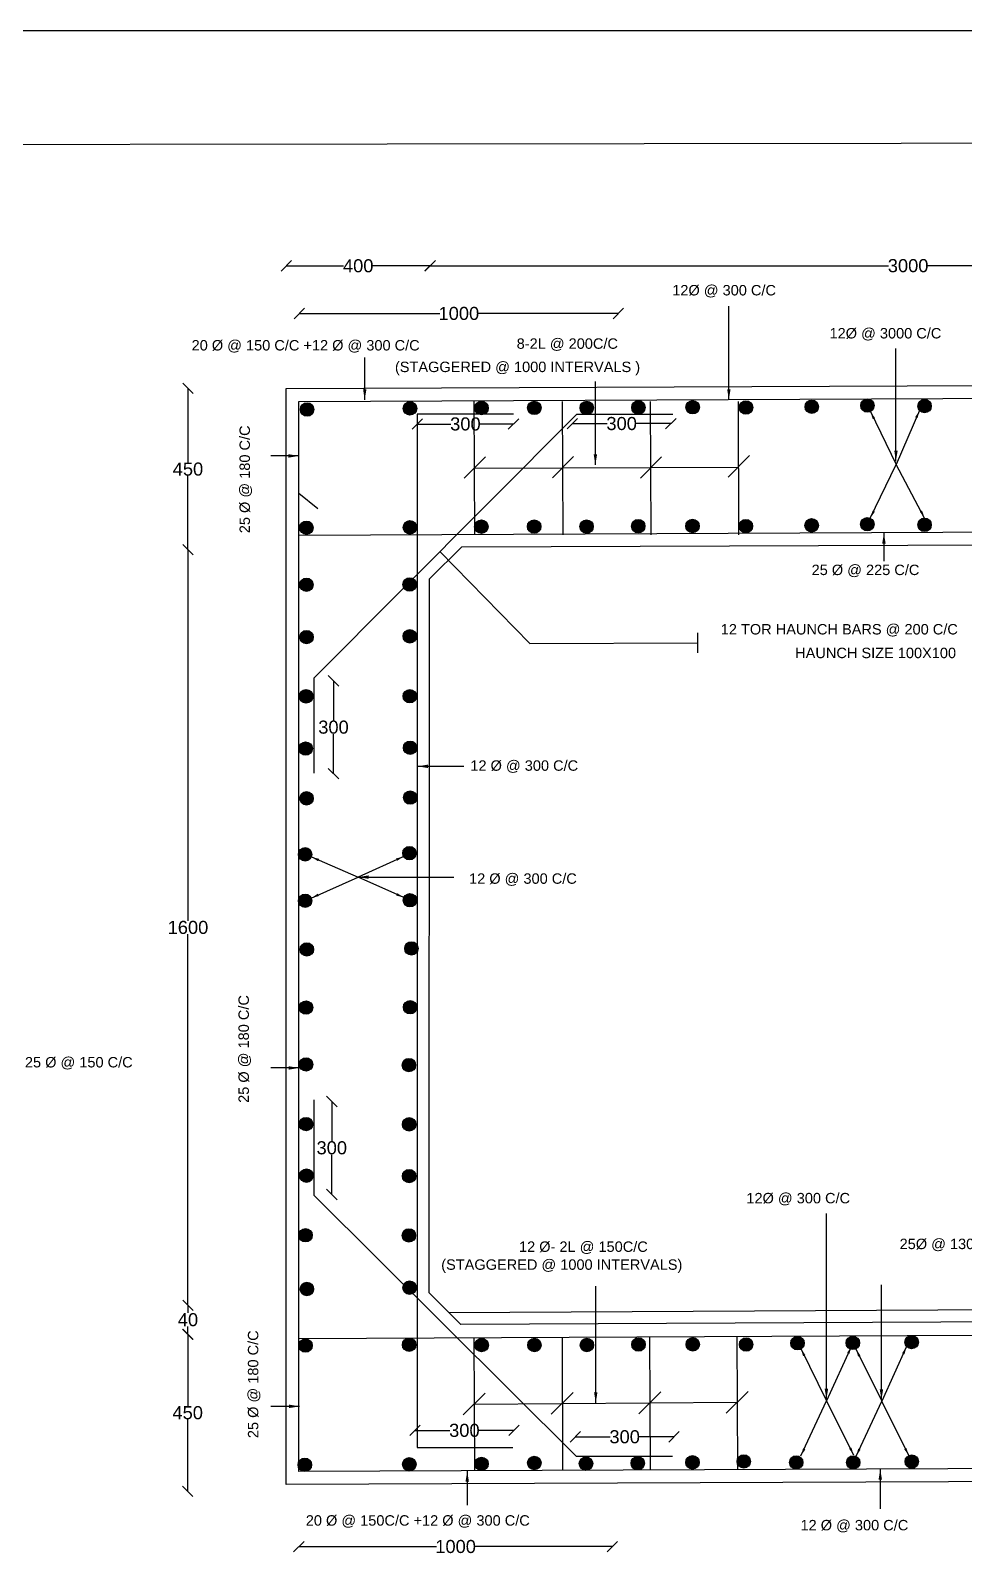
# Model space of a CAD drawing. Header units: metres. Extents: x -480 to 3266, y -8 to 1745.
# Drawn here: x 1364 to 2079, y 578 to 1745 of the extents above; entities that cross this region are included whole.
import ezdxf

# ---------------------------------------------------------------- set-up
doc = ezdxf.new("R2010")
doc.units = ezdxf.units.M
doc.header["$MEASUREMENT"] = 0
doc.layers.add('DIMENSION', color=255, linetype='Continuous')
doc.layers.add('TEXT', color=255, linetype='Continuous')
doc.styles.get("Standard").update_dxf_attribs({"font": 'arial.ttf'})
doc.dimstyles.get("Standard").update_dxf_attribs({"dimtxt": 10, "dimasz": 8, "dimexe": 0.18, "dimexo": 0.0625, "dimgap": 0.09, "dimtad": 0, "dimtih": 1, "dimtoh": 1, "dimdec": 0, "dimzin": 0, "dimdsep": 46, "dimtxsty": 'Standard', "dimblk": 'OBLIQUE', "dimcen": 0, "dimse1": 1, "dimse2": 1, "dimadec": 0, "dimazin": 0, "dimtfac": 1, "dimtdec": 0, "dimtofl": 0, "dimtmove": 0, "dimatfit": 3, "dimfxl": 1, "dimtolj": 1, "dimtzin": 0, "dimarcsym": 0})
picture_1 = doc.add_image_def('image1.jpg', size_in_pixel=(7220, 3380))

# ---------------------------------------------------------------- blocks, each defined once
blk = doc.blocks.new('_Oblique')
at = {"color": 0, "linetype": 'ByBlock', "lineweight": -2}
blk.add_line((-0.5, -0.5), (0.5, 0.5), dxfattribs=at)
blk = doc.blocks.new('*D28')
at = {"layer": 'Defpoints', "color": 0, "transparency": 16777216}
for p in [(1560.1, 1565.2), (1670, 1565.6), (1670, 1565.5)]:
    blk.add_point(p, dxfattribs=at)
at = {"layer": 'TEXT', "color": 0, "lineweight": -2, "transparency": 16777216}
for p, q in [((1560.1, 1565.5), (1603.7, 1565.5)), ((1670, 1565.5), (1626.3, 1565.5))]:
    blk.add_line(p, q, dxfattribs=at)
at = {"layer": 'TEXT', "color": 0, "lineweight": -2, "transparency": 16777216, "xscale": 8, "yscale": 8, "zscale": 8, "rotation": 180}
blk.add_blockref('_Oblique', (1560.1, 1565.5), dxfattribs=at)
at = {"layer": 'TEXT', "color": 0, "lineweight": -2, "transparency": 16777216, "xscale": 8, "yscale": 8, "zscale": 8}
blk.add_blockref('_Oblique', (1670, 1565.5), dxfattribs=at)
at = {"layer": 'TEXT', "color": 0, "transparency": 16777216, "insert": (1615, 1565.5), "char_height": 10, "attachment_point": 5}
blk.add_mtext('\\A1;400', dxfattribs=at)
blk = doc.blocks.new('*D29')
at = {"layer": 'Defpoints', "color": 0, "transparency": 16777216}
for p in [(1670, 1565.5), (2401.2, 1565.6), (2401.2, 1565.5)]:
    blk.add_point(p, dxfattribs=at)
at = {"layer": 'DIMENSION', "color": 0, "lineweight": -2, "transparency": 16777216}
for p, q in [((1670, 1565.6), (2020.6, 1565.6)), ((2401.2, 1565.6), (2050.6, 1565.6))]:
    blk.add_line(p, q, dxfattribs=at)
at = {"layer": 'DIMENSION', "color": 0, "lineweight": -2, "transparency": 16777216, "xscale": 8, "yscale": 8, "zscale": 8, "rotation": 180}
blk.add_blockref('_Oblique', (1670, 1565.6), dxfattribs=at)
at = {"layer": 'DIMENSION', "color": 0, "lineweight": -2, "transparency": 16777216, "xscale": 8, "yscale": 8, "zscale": 8}
blk.add_blockref('_Oblique', (2401.2, 1565.6), dxfattribs=at)
at = {"layer": 'DIMENSION', "color": 0, "transparency": 16777216, "insert": (2035.6, 1565.6), "char_height": 10, "attachment_point": 5}
blk.add_mtext('\\A1;3000', dxfattribs=at)
blk = doc.blocks.new('*D31')
at = {"layer": 'Defpoints', "color": 0, "transparency": 16777216}
for p in [(1570, 1528.2), (1814, 1529.1), (1814, 1528.2)]:
    blk.add_point(p, dxfattribs=at)
at = {"layer": 'DIMENSION', "color": 0, "lineweight": -2, "transparency": 16777216}
for p, q in [((1570, 1529.1), (1677.5, 1529.1)), ((1814, 1529.1), (1706.5, 1529.1))]:
    blk.add_line(p, q, dxfattribs=at)
at = {"layer": 'DIMENSION', "color": 0, "lineweight": -2, "transparency": 16777216, "xscale": 8, "yscale": 8, "zscale": 8, "rotation": 180}
blk.add_blockref('_Oblique', (1570, 1529.1), dxfattribs=at)
at = {"layer": 'DIMENSION', "color": 0, "lineweight": -2, "transparency": 16777216, "xscale": 8, "yscale": 8, "zscale": 8}
blk.add_blockref('_Oblique', (1814, 1529.1), dxfattribs=at)
at = {"layer": 'DIMENSION', "color": 0, "transparency": 16777216, "insert": (1692, 1529.1), "char_height": 10, "attachment_point": 5}
blk.add_mtext('\\A1;1000', dxfattribs=at)
blk = doc.blocks.new('*D33')
at = {"layer": 'Defpoints', "color": 0, "transparency": 16777216}
for p in [(1498.8, 1471.8), (1484.8, 1348.5), (1499.5, 1348.5)]:
    blk.add_point(p, dxfattribs=at)
at = {"layer": 'DIMENSION', "color": 0, "lineweight": -2, "transparency": 16777216}
for p, q in [((1484.8, 1471.8), (1484.8, 1415.3)), ((1484.8, 1348.5), (1484.8, 1404.9))]:
    blk.add_line(p, q, dxfattribs=at)
at = {"layer": 'DIMENSION', "color": 0, "lineweight": -2, "transparency": 16777216, "xscale": 8, "yscale": 8, "zscale": 8}
for p, rotation in [((1484.8, 1471.8), 90), ((1484.8, 1348.5), 270)]:
    blk.add_blockref('_Oblique', p, dxfattribs=dict(at, rotation=rotation))
at = {"layer": 'DIMENSION', "color": 0, "transparency": 16777216, "insert": (1484.8, 1410.1), "char_height": 10, "attachment_point": 5}
blk.add_mtext('\\A1;450', dxfattribs=at)
blk = doc.blocks.new('*D34')
at = {"layer": 'Defpoints', "color": 0, "transparency": 16777216}
for p in [(1484.8, 1348.5), (1484.8, 770.9), (1484.8, 770.9)]:
    blk.add_point(p, dxfattribs=at)
at = {"layer": 'DIMENSION', "color": 0, "lineweight": -2, "transparency": 16777216}
for p, q in [((1484.8, 1348.5), (1484.8, 1064.9)), ((1484.8, 770.9), (1484.8, 1054.5))]:
    blk.add_line(p, q, dxfattribs=at)
at = {"layer": 'DIMENSION', "color": 0, "lineweight": -2, "transparency": 16777216, "xscale": 8, "yscale": 8, "zscale": 8}
for p, rotation in [((1484.8, 1348.5), 90), ((1484.8, 770.9), 270)]:
    blk.add_blockref('_Oblique', p, dxfattribs=dict(at, rotation=rotation))
at = {"layer": 'DIMENSION', "color": 0, "transparency": 16777216, "insert": (1484.8, 1059.7), "char_height": 10, "attachment_point": 5}
blk.add_mtext('\\A1;1600', dxfattribs=at)
blk = doc.blocks.new('*D35')
at = {"layer": 'Defpoints', "color": 0, "transparency": 16777216}
for p in [(1471.5, 770.9), (1471.5, 748.7), (1484.8, 748.7)]:
    blk.add_point(p, dxfattribs=at)
at = {"layer": 'DIMENSION', "color": 0, "lineweight": -2, "transparency": 16777216}
for p, q in [((1484.8, 770.9), (1484.8, 765)), ((1484.8, 748.7), (1484.8, 754.6))]:
    blk.add_line(p, q, dxfattribs=at)
at = {"layer": 'DIMENSION', "color": 0, "lineweight": -2, "transparency": 16777216, "xscale": 8, "yscale": 8, "zscale": 8}
for p, rotation in [((1484.8, 770.9), 90), ((1484.8, 748.7), 270)]:
    blk.add_blockref('_Oblique', p, dxfattribs=dict(at, rotation=rotation))
at = {"layer": 'DIMENSION', "color": 0, "transparency": 16777216, "insert": (1484.8, 759.8), "char_height": 10, "attachment_point": 5}
blk.add_mtext('\\A1;40', dxfattribs=at)
blk = doc.blocks.new('*D36')
at = {"layer": 'Defpoints', "color": 0, "transparency": 16777216}
for p in [(1498, 748.7), (1484.6, 628.6), (1484.7, 628.6)]:
    blk.add_point(p, dxfattribs=at)
at = {"layer": 'DIMENSION', "color": 0, "lineweight": -2, "transparency": 16777216}
for p, q in [((1484.6, 748.7), (1484.6, 693.9)), ((1484.6, 628.6), (1484.6, 683.5))]:
    blk.add_line(p, q, dxfattribs=at)
at = {"layer": 'DIMENSION', "color": 0, "lineweight": -2, "transparency": 16777216, "xscale": 8, "yscale": 8, "zscale": 8}
for p, rotation in [((1484.6, 748.7), 90), ((1484.6, 628.6), 270)]:
    blk.add_blockref('_Oblique', p, dxfattribs=dict(at, rotation=rotation))
at = {"layer": 'DIMENSION', "color": 0, "transparency": 16777216, "insert": (1484.6, 688.7), "char_height": 10, "attachment_point": 5}
blk.add_mtext('\\A1;450', dxfattribs=at)
blk = doc.blocks.new('*D47')
at = {"layer": 'Defpoints', "color": 0, "transparency": 16777216}
for p in [(1660.2, 1441.1), (1733.8, 1444.6), (1733.8, 1441.1)]:
    blk.add_point(p, dxfattribs=at)
at = {"layer": 'DIMENSION', "color": 0, "lineweight": -2, "transparency": 16777216}
for p, q in [((1660.2, 1444.6), (1685.9, 1444.6)), ((1733.8, 1444.6), (1708.1, 1444.6))]:
    blk.add_line(p, q, dxfattribs=at)
at = {"layer": 'DIMENSION', "color": 0, "lineweight": -2, "transparency": 16777216, "xscale": 8, "yscale": 8, "zscale": 8, "rotation": 180}
blk.add_blockref('_Oblique', (1660.2, 1444.6), dxfattribs=at)
at = {"layer": 'DIMENSION', "color": 0, "lineweight": -2, "transparency": 16777216, "xscale": 8, "yscale": 8, "zscale": 8}
blk.add_blockref('_Oblique', (1733.8, 1444.6), dxfattribs=at)
at = {"layer": 'DIMENSION', "color": 0, "transparency": 16777216, "insert": (1697, 1444.6), "char_height": 10, "attachment_point": 5}
blk.add_mtext('\\A1;300', dxfattribs=at)
blk = doc.blocks.new('*D48')
at = {"layer": 'Defpoints', "color": 0, "transparency": 16777216}
for p in [(1778.8, 1448.8), (1854.1, 1448.8), (1854.1, 1444.9)]:
    blk.add_point(p, dxfattribs=at)
at = {"layer": 'DIMENSION', "color": 0, "lineweight": -2, "transparency": 16777216}
for p, q in [((1778.8, 1444.9), (1805.3, 1444.9)), ((1854.1, 1444.9), (1827.6, 1444.9))]:
    blk.add_line(p, q, dxfattribs=at)
at = {"layer": 'DIMENSION', "color": 0, "lineweight": -2, "transparency": 16777216, "xscale": 8, "yscale": 8, "zscale": 8, "rotation": 180}
blk.add_blockref('_Oblique', (1778.8, 1444.9), dxfattribs=at)
at = {"layer": 'DIMENSION', "color": 0, "lineweight": -2, "transparency": 16777216, "xscale": 8, "yscale": 8, "zscale": 8}
blk.add_blockref('_Oblique', (1854.1, 1444.9), dxfattribs=at)
at = {"layer": 'DIMENSION', "color": 0, "transparency": 16777216, "insert": (1816.5, 1444.9), "char_height": 10, "attachment_point": 5}
blk.add_mtext('\\A1;300', dxfattribs=at)
blk = doc.blocks.new('*D38')
at = {"layer": 'Defpoints', "color": 0, "transparency": 16777216}
for p in [(1595, 1248.3), (1595, 1177.3), (1596.1, 1177.3)]:
    blk.add_point(p, dxfattribs=at)
at = {"layer": 'DIMENSION', "color": 0, "lineweight": -2, "transparency": 16777216}
for p, q in [((1596.1, 1248.3), (1596.1, 1218)), ((1596.1, 1177.3), (1596.1, 1207.6))]:
    blk.add_line(p, q, dxfattribs=at)
at = {"layer": 'DIMENSION', "color": 0, "lineweight": -2, "transparency": 16777216, "xscale": 8, "yscale": 8, "zscale": 8}
for p, rotation in [((1596.1, 1248.3), 90), ((1596.1, 1177.3), 270)]:
    blk.add_blockref('_Oblique', p, dxfattribs=dict(at, rotation=rotation))
at = {"layer": 'DIMENSION', "color": 0, "transparency": 16777216, "insert": (1596.1, 1212.8), "char_height": 10, "attachment_point": 5}
blk.add_mtext('\\A1;300', dxfattribs=at)
blk = doc.blocks.new('*D41')
at = {"layer": 'Defpoints', "color": 0, "transparency": 16777216}
for p in [(1590.9, 926.7), (1590.9, 855.6), (1594.8, 855.6)]:
    blk.add_point(p, dxfattribs=at)
at = {"layer": 'DIMENSION', "color": 0, "lineweight": -2, "transparency": 16777216}
for p, q in [((1594.8, 926.7), (1594.8, 896.4)), ((1594.8, 855.6), (1594.8, 886))]:
    blk.add_line(p, q, dxfattribs=at)
at = {"layer": 'DIMENSION', "color": 0, "lineweight": -2, "transparency": 16777216, "xscale": 8, "yscale": 8, "zscale": 8}
for p, rotation in [((1594.8, 926.7), 90), ((1594.8, 855.6), 270)]:
    blk.add_blockref('_Oblique', p, dxfattribs=dict(at, rotation=rotation))
at = {"layer": 'DIMENSION', "color": 0, "transparency": 16777216, "insert": (1594.8, 891.2), "char_height": 10, "attachment_point": 5}
blk.add_mtext('\\A1;300', dxfattribs=at)
blk = doc.blocks.new('*D42')
at = {"layer": 'Defpoints', "color": 0, "transparency": 16777216}
for p in [(1658.4, 672.5), (1734.1, 675.2), (1734.1, 672.5)]:
    blk.add_point(p, dxfattribs=at)
at = {"layer": 'DIMENSION', "color": 0, "lineweight": -2, "transparency": 16777216}
for p, q in [((1658.4, 675.2), (1685.1, 675.2)), ((1734.1, 675.2), (1707.3, 675.2))]:
    blk.add_line(p, q, dxfattribs=at)
at = {"layer": 'DIMENSION', "color": 0, "lineweight": -2, "transparency": 16777216, "xscale": 8, "yscale": 8, "zscale": 8, "rotation": 180}
blk.add_blockref('_Oblique', (1658.4, 675.2), dxfattribs=at)
at = {"layer": 'DIMENSION', "color": 0, "lineweight": -2, "transparency": 16777216, "xscale": 8, "yscale": 8, "zscale": 8}
blk.add_blockref('_Oblique', (1734.1, 675.2), dxfattribs=at)
at = {"layer": 'DIMENSION', "color": 0, "transparency": 16777216, "insert": (1696.2, 675.2), "char_height": 10, "attachment_point": 5}
blk.add_mtext('\\A1;300', dxfattribs=at)
blk = doc.blocks.new('*D43')
at = {"layer": 'Defpoints', "color": 0, "transparency": 16777216}
for p in [(1781, 666), (1856.6, 670.3), (1856.6, 666)]:
    blk.add_point(p, dxfattribs=at)
at = {"layer": 'DIMENSION', "color": 0, "lineweight": -2, "transparency": 16777216}
for p, q in [((1781, 670.3), (1807.7, 670.3)), ((1856.6, 670.3), (1829.9, 670.3))]:
    blk.add_line(p, q, dxfattribs=at)
at = {"layer": 'DIMENSION', "color": 0, "lineweight": -2, "transparency": 16777216, "xscale": 8, "yscale": 8, "zscale": 8, "rotation": 180}
blk.add_blockref('_Oblique', (1781, 670.3), dxfattribs=at)
at = {"layer": 'DIMENSION', "color": 0, "lineweight": -2, "transparency": 16777216, "xscale": 8, "yscale": 8, "zscale": 8}
blk.add_blockref('_Oblique', (1856.6, 670.3), dxfattribs=at)
at = {"layer": 'DIMENSION', "color": 0, "transparency": 16777216, "insert": (1818.8, 670.3), "char_height": 10, "attachment_point": 5}
blk.add_mtext('\\A1;300', dxfattribs=at)
blk = doc.blocks.new('*D45')
at = {"layer": 'Defpoints', "color": 0, "transparency": 16777216}
for p in [(1809.4, 586.4), (1569.6, 583.3), (1809.4, 583.3)]:
    blk.add_point(p, dxfattribs=at)
at = {"layer": 'DIMENSION', "color": 0, "lineweight": -2, "transparency": 16777216}
for p, q in [((1569.6, 586.4), (1674.9, 586.4)), ((1809.4, 586.4), (1704, 586.4))]:
    blk.add_line(p, q, dxfattribs=at)
at = {"layer": 'DIMENSION', "color": 0, "lineweight": -2, "transparency": 16777216, "xscale": 8, "yscale": 8, "zscale": 8, "rotation": 180}
blk.add_blockref('_Oblique', (1569.6, 586.4), dxfattribs=at)
at = {"layer": 'DIMENSION', "color": 0, "lineweight": -2, "transparency": 16777216, "xscale": 8, "yscale": 8, "zscale": 8}
blk.add_blockref('_Oblique', (1809.4, 586.4), dxfattribs=at)
at = {"layer": 'DIMENSION', "color": 0, "transparency": 16777216, "insert": (1689.5, 586.4), "char_height": 10, "attachment_point": 5}
blk.add_mtext('\\A1;1000', dxfattribs=at)

msp = doc.modelspace()

# ---------------------------------------------------------------- hatches: boundary and pattern name
at = {"layer": 'TEXT'}
h = msp.add_hatch(color=7, dxfattribs=at)
edge = h.paths.add_edge_path()
edge.add_arc((1575.9, 1455.7), 5.14, 0, 360)
h = msp.add_hatch(color=7, dxfattribs=at)
edge = h.paths.add_edge_path()
edge.add_arc((1654.6, 1456.5), 5.14, 0, 360)
h = msp.add_hatch(color=7, dxfattribs=at)
edge = h.paths.add_edge_path()
edge.add_arc((1709.3, 1456.8), 5.14, 0, 360)
h = msp.add_hatch(color=7, dxfattribs=at)
edge = h.paths.add_edge_path()
edge.add_arc((1749.7, 1456.9), 5.14, 0, 360)
h = msp.add_hatch(color=7, dxfattribs=at)
edge = h.paths.add_edge_path()
edge.add_arc((1789.8, 1456.9), 5.14, 0, 360)
h = msp.add_hatch(color=7, dxfattribs=at)
edge = h.paths.add_edge_path()
edge.add_arc((1829.3, 1457.2), 5.14, 0, 360)
h = msp.add_hatch(color=7, dxfattribs=at)
edge = h.paths.add_edge_path()
edge.add_arc((1870.8, 1457.4), 5.14, 0, 360)
h = msp.add_hatch(color=7, dxfattribs=at)
edge = h.paths.add_edge_path()
edge.add_arc((1911.6, 1457.2), 5.14, 0, 360)
h = msp.add_hatch(color=7, dxfattribs=at)
edge = h.paths.add_edge_path()
edge.add_arc((1961.9, 1457.8), 5.14, 0, 360)
h = msp.add_hatch(color=7, dxfattribs=at)
edge = h.paths.add_edge_path()
edge.add_arc((2004.5, 1458.7), 5.14, 0, 360)
h = msp.add_hatch(color=7, dxfattribs=at)
edge = h.paths.add_edge_path()
edge.add_arc((2048.2, 1458.3), 5.14, 0, 360)
h = msp.add_hatch(color=7, dxfattribs=at)
edge = h.paths.add_edge_path()
edge.add_arc((1575.4, 1365.3), 5.14, 0, 360)
h = msp.add_hatch(color=7, dxfattribs=at)
edge = h.paths.add_edge_path()
edge.add_arc((1654.6, 1365.6), 5.14, 0, 360)
h = msp.add_hatch(color=7, dxfattribs=at)
edge = h.paths.add_edge_path()
edge.add_arc((1709.2, 1366.1), 5.14, 0, 360)
h = msp.add_hatch(color=7, dxfattribs=at)
edge = h.paths.add_edge_path()
edge.add_arc((1749.6, 1366.2), 5.14, 0, 360)
h = msp.add_hatch(color=7, dxfattribs=at)
edge = h.paths.add_edge_path()
edge.add_arc((1789.7, 1366.2), 5.14, 0, 360)
h = msp.add_hatch(color=7, dxfattribs=at)
edge = h.paths.add_edge_path()
edge.add_arc((1829.2, 1366.5), 5.14, 0, 360)
h = msp.add_hatch(color=7, dxfattribs=at)
edge = h.paths.add_edge_path()
edge.add_arc((1870.7, 1366.6), 5.14, 0, 360)
h = msp.add_hatch(color=7, dxfattribs=at)
edge = h.paths.add_edge_path()
edge.add_arc((1911.5, 1366.5), 5.14, 0, 360)
h = msp.add_hatch(color=7, dxfattribs=at)
edge = h.paths.add_edge_path()
edge.add_arc((1961.8, 1367.1), 5.14, 0, 360)
h = msp.add_hatch(color=7, dxfattribs=at)
edge = h.paths.add_edge_path()
edge.add_arc((2004.4, 1368), 5.14, 0, 360)
h = msp.add_hatch(color=7, dxfattribs=at)
edge = h.paths.add_edge_path()
edge.add_arc((2048.2, 1367.5), 5.14, 0, 360)
h = msp.add_hatch(color=7, dxfattribs=at)
edge = h.paths.add_edge_path()
edge.add_arc((1575.4, 1321.7), 5.14, 0, 360)
h = msp.add_hatch(color=7, dxfattribs=at)
edge = h.paths.add_edge_path()
edge.add_arc((1654.4, 1321.9), 5.14, 0, 360)
h = msp.add_hatch(color=7, dxfattribs=at)
edge = h.paths.add_edge_path()
edge.add_arc((1575.5, 1281.7), 5.14, 0, 360)
h = msp.add_hatch(color=7, dxfattribs=at)
edge = h.paths.add_edge_path()
edge.add_arc((1654.5, 1282.3), 5.14, 0, 360)
h = msp.add_hatch(color=7, dxfattribs=at)
edge = h.paths.add_edge_path()
edge.add_arc((1575.3, 1236.4), 5.14, 0, 360)
h = msp.add_hatch(color=7, dxfattribs=at)
edge = h.paths.add_edge_path()
edge.add_arc((1654.5, 1236.5), 5.14, 0, 360)
h = msp.add_hatch(color=7, dxfattribs=at)
edge = h.paths.add_edge_path()
edge.add_arc((1574.8, 1196.5), 5.14, 0, 360)
h = msp.add_hatch(color=7, dxfattribs=at)
edge = h.paths.add_edge_path()
edge.add_arc((1654.7, 1197.1), 5.14, 0, 360)
h = msp.add_hatch(color=7, dxfattribs=at)
edge = h.paths.add_edge_path()
edge.add_arc((1575.5, 1158.4), 5.14, 0, 360)
h = msp.add_hatch(color=7, dxfattribs=at)
edge = h.paths.add_edge_path()
edge.add_arc((1654.8, 1159), 5.14, 0, 360)
h = msp.add_hatch(color=7, dxfattribs=at)
edge = h.paths.add_edge_path()
edge.add_arc((1574.4, 1115.6), 5.14, 0, 360)
h = msp.add_hatch(color=7, dxfattribs=at)
edge = h.paths.add_edge_path()
edge.add_arc((1654.2, 1116.5), 5.14, 0, 360)
h = msp.add_hatch(color=7, dxfattribs=at)
edge = h.paths.add_edge_path()
edge.add_arc((1654.6, 1080.5), 5.14, 0, 360)
h = msp.add_hatch(color=7, dxfattribs=at)
edge = h.paths.add_edge_path()
edge.add_arc((1574.4, 1080.1), 5.14, 0, 360)
h = msp.add_hatch(color=7, dxfattribs=at)
edge = h.paths.add_edge_path()
edge.add_arc((1575.7, 1042.9), 5.14, 0, 360)
h = msp.add_hatch(color=7, dxfattribs=at)
edge = h.paths.add_edge_path()
edge.add_arc((1655.7, 1043.7), 5.14, 0, 360)
h = msp.add_hatch(color=7, dxfattribs=at)
edge = h.paths.add_edge_path()
edge.add_arc((1575.1, 998.5), 5.14, 0, 360)
h = msp.add_hatch(color=7, dxfattribs=at)
edge = h.paths.add_edge_path()
edge.add_arc((1654.7, 998.7), 5.14, 0, 360)
h = msp.add_hatch(color=7, dxfattribs=at)
edge = h.paths.add_edge_path()
edge.add_arc((1575.1, 955), 5.14, 0, 360)
h = msp.add_hatch(color=7, dxfattribs=at)
edge = h.paths.add_edge_path()
edge.add_arc((1653.8, 954.5), 5.14, 0, 360)
h = msp.add_hatch(color=7, dxfattribs=at)
edge = h.paths.add_edge_path()
edge.add_arc((1575.1, 909.4), 5.14, 0, 360)
h = msp.add_hatch(color=7, dxfattribs=at)
edge = h.paths.add_edge_path()
edge.add_arc((1654, 909.2), 5.14, 0, 360)
h = msp.add_hatch(color=7, dxfattribs=at)
edge = h.paths.add_edge_path()
edge.add_arc((1575.4, 870), 5.14, 0, 360)
h = msp.add_hatch(color=7, dxfattribs=at)
edge = h.paths.add_edge_path()
edge.add_arc((1654, 869.6), 5.14, 0, 360)
h = msp.add_hatch(color=7, dxfattribs=at)
edge = h.paths.add_edge_path()
edge.add_arc((1574.7, 824.4), 5.14, 0, 360)
h = msp.add_hatch(color=7, dxfattribs=at)
edge = h.paths.add_edge_path()
edge.add_arc((1653.8, 824.3), 5.14, 0, 360)
h = msp.add_hatch(color=7, dxfattribs=at)
edge = h.paths.add_edge_path()
edge.add_arc((1575.8, 783.3), 5.14, 0, 360)
h = msp.add_hatch(color=7, dxfattribs=at)
edge = h.paths.add_edge_path()
edge.add_arc((1654.3, 784.3), 5.14, 0, 360)
h = msp.add_hatch(color=7, dxfattribs=at)
edge = h.paths.add_edge_path()
edge.add_arc((1993.3, 742.1), 5.14, 0, 360)
h = msp.add_hatch(color=7, dxfattribs=at)
edge = h.paths.add_edge_path()
edge.add_arc((2038.3, 742.7), 5.14, 0, 360)
h = msp.add_hatch(color=7, dxfattribs=at)
edge = h.paths.add_edge_path()
edge.add_arc((1574.7, 740.1), 5.14, 0, 360)
h = msp.add_hatch(color=7, dxfattribs=at)
edge = h.paths.add_edge_path()
edge.add_arc((1654, 740.7), 5.14, 0, 360)
h = msp.add_hatch(color=7, dxfattribs=at)
edge = h.paths.add_edge_path()
edge.add_arc((1709.4, 740.4), 5.14, 0, 360)
h = msp.add_hatch(color=7, dxfattribs=at)
edge = h.paths.add_edge_path()
edge.add_arc((1749.8, 740.5), 5.14, 0, 360)
h = msp.add_hatch(color=7, dxfattribs=at)
edge = h.paths.add_edge_path()
edge.add_arc((1789.9, 740.5), 5.14, 0, 360)
h = msp.add_hatch(color=7, dxfattribs=at)
edge = h.paths.add_edge_path()
edge.add_arc((1829.4, 740.9), 5.14, 0, 360)
h = msp.add_hatch(color=7, dxfattribs=at)
edge = h.paths.add_edge_path()
edge.add_arc((1870.9, 741), 5.14, 0, 360)
h = msp.add_hatch(color=7, dxfattribs=at)
edge = h.paths.add_edge_path()
edge.add_arc((1911.7, 740.9), 5.14, 0, 360)
h = msp.add_hatch(color=7, dxfattribs=at)
edge = h.paths.add_edge_path()
edge.add_arc((1951, 741.9), 5.14, 0, 360)
h = msp.add_hatch(color=7, dxfattribs=at)
edge = h.paths.add_edge_path()
edge.add_arc((1574.2, 648.9), 5.14, 0, 360)
h = msp.add_hatch(color=7, dxfattribs=at)
edge = h.paths.add_edge_path()
edge.add_arc((1654.1, 649.3), 5.14, 0, 360)
h = msp.add_hatch(color=7, dxfattribs=at)
edge = h.paths.add_edge_path()
edge.add_arc((1709.3, 649.6), 5.14, 0, 360)
h = msp.add_hatch(color=7, dxfattribs=at)
edge = h.paths.add_edge_path()
edge.add_arc((1749.7, 650.3), 5.14, 0, 360)
h = msp.add_hatch(color=7, dxfattribs=at)
edge = h.paths.add_edge_path()
edge.add_arc((1789.2, 649.8), 5.14, 0, 360)
h = msp.add_hatch(color=7, dxfattribs=at)
edge = h.paths.add_edge_path()
edge.add_arc((1828.8, 650.1), 5.14, 0, 360)
h = msp.add_hatch(color=7, dxfattribs=at)
edge = h.paths.add_edge_path()
edge.add_arc((1870.7, 650.8), 5.14, 0, 360)
h = msp.add_hatch(color=7, dxfattribs=at)
edge = h.paths.add_edge_path()
edge.add_arc((1909.9, 651.5), 5.14, 0, 360)
h = msp.add_hatch(color=7, dxfattribs=at)
edge = h.paths.add_edge_path()
edge.add_arc((1950, 650.7), 5.14, 0, 360)
h = msp.add_hatch(color=7, dxfattribs=at)
edge = h.paths.add_edge_path()
edge.add_arc((1993.6, 650.7), 5.14, 0, 360)
h = msp.add_hatch(color=7, dxfattribs=at)
edge = h.paths.add_edge_path()
edge.add_arc((2038.4, 651.4), 5.14, 0, 360)

# ---------------------------------------------------------------- linework, layer by layer
at = {"layer": 'TEXT', "color": 7}
for points in [[(260.4, 1657), (2620.2, 1660), (2620.2, 95.5), (260.4, 92.6)], [(1559.9, 1471.7), (2509.8, 1475.8), (2509.8, 637.8), (1559.8, 633.8)], [(1569.7, 1461.8), (2500.1, 1466.1), (2500.1, 647.7), (1569.7, 643.8)]]:
    msp.add_lwpolyline(points, close=True, dxfattribs=at)
for points in [[(1703.5, 1461.8), (1703.9, 1360)], [(1771.1, 1461.8), (1771.5, 1360)], [(1838.4, 1461.8), (1838.8, 1360)], [(1905.5, 1461.8), (1905.9, 1360)], [(1581.2, 1177.7), (1581.2, 1250.6), (1782.1, 1452.1), (1855.6, 1452.1)], [(1733.8, 1452), (1660.2, 1452), (1660.2, 662.2), (1733.3, 662.2)], [(1712.3, 1419.5), (1696, 1403.1)], [(1779.7, 1419.8), (1763.5, 1403.4)], [(1847.1, 1419.5), (1830.9, 1403.1)], [(1914.2, 1420.4), (1898, 1404)], [(1703.7, 1410.9), (1905.7, 1411.7)], [(1569.7, 1391.7), (1584.1, 1380.1)], [(1569.7, 1359.6), (2500.1, 1363.9)], [(1669.6, 1326.3), (1694.2, 1350.8), (2376.6, 1353.2), (2400.8, 1329), (2400.3, 783.9), (2375.6, 759.6), (1693.6, 756.1), (1669.2, 780.4), (1669.6, 1326.3)], [(1677.4, 1347.1), (1746.2, 1276.7), (1874.5, 1277.3)], [(1874.5, 1284.9), (1874.5, 1269.7)], [(1581, 927.9), (1581, 855), (1781.6, 655.5), (1855.5, 655.5)], [(1684.4, 765.3), (2385.3, 769.1)], [(1569.7, 745.5), (2500.1, 750.1)], [(1904.6, 747.2), (1905.1, 645.4)], [(1703.5, 746.2), (1703.9, 644.4)], [(1770.9, 746.5), (1771.3, 644.7)], [(1837.8, 746.9), (1838.2, 645.1)], [(1712.1, 703.6), (1695.4, 687)], [(1779.4, 704.1), (1762.7, 687.5)], [(1846.4, 704.6), (1829.6, 688)], [(1913.2, 705), (1896.5, 688.5)], [(1703.7, 695.3), (1904.9, 696.8)]]:
    msp.add_lwpolyline(points, dxfattribs=at)
for centre in [(1575.9, 1455.7), (1654.6, 1456.5), (1709.3, 1456.8), (1749.7, 1456.9), (1789.8, 1456.9), (1829.3, 1457.2), (1870.8, 1457.4), (1911.6, 1457.2), (1961.9, 1457.8), (2004.5, 1458.7), (2048.2, 1458.3), (1575.4, 1365.3), (1654.6, 1365.6), (1709.2, 1366.1), (1749.6, 1366.2), (1789.7, 1366.2), (1829.2, 1366.5), (1870.7, 1366.6), (1911.5, 1366.5), (1961.8, 1367.1), (2004.4, 1368), (2048.2, 1367.5), (1575.4, 1321.7), (1654.4, 1321.9), (1575.5, 1281.7), (1654.5, 1282.3), (1575, 1236.4), (1575.3, 1236.4), (1654.5, 1236.5), (1574.8, 1196.5), (1654.7, 1197.1), (1575.5, 1158.4), (1654.8, 1159), (1574.4, 1115.6), (1654.2, 1116.5), (1654.6, 1080.5), (1574.4, 1080.1), (1575.7, 1042.9), (1655.7, 1043.7), (1575.1, 998.5), (1654.7, 998.7), (1575.1, 955), (1653.8, 954.5), (1575.1, 909.4), (1654, 909.2), (1575.4, 870), (1654, 869.6), (1574.7, 824.4), (1653.8, 824.3), (1575.8, 783.3), (1654.3, 784.3), (1993.3, 742.1), (2038.3, 742.7), (1574.7, 740.1), (1654, 740.7), (1709.4, 740.4), (1749.8, 740.5), (1789.9, 740.5), (1829.4, 740.9), (1870.9, 741), (1911.7, 740.9), (1951, 741.9), (1574.2, 648.9), (1654.1, 649.3), (1709.3, 649.6), (1749.7, 650.3), (1789.2, 649.8), (1828.8, 650.1), (1870.7, 650.8), (1909.9, 651.5), (1950, 650.7), (1993.6, 650.7), (2038.4, 651.4)]:
    msp.add_circle(centre, 5.14, dxfattribs=at)

# ---------------------------------------------------------------- texts
at = {"layer": 'DIMENSION', "color": 2, "char_height": 10, "width": 598.64}
for insert, attachment_point in [((1688.2, 1103.2), 1), ((1548.2, 947.3), 9)]:
    msp.add_mtext('\\A1;', dxfattribs=dict(at, insert=insert, attachment_point=attachment_point))
at = {"layer": 'TEXT', "color": 7}
for s, p in [('12Ø @ 300 C/C', (1855.2, 1542.9)), ('12Ø @ 3000 C/C ', (1975.5, 1510)), ('20 Ø @ 150 C/C +12 Ø @ 300 C/C', (1487.6, 1500.8)), ('8-2L @ 200C/C', (1736.2, 1502.1)), ('(STAGGERED @ 1000 INTERVALS )', (1643.1, 1484.3)), ('25 Ø @ 225 C/C ', (1961.8, 1329.1)), ('12 TOR HAUNCH BARS @ 200 C/C', (1892.3, 1283.7)), ('HAUNCH SIZE 100X100', (1949.2, 1265.6)), ('12 Ø @ 300 C/C', (1700.8, 1179.5)), ('12 Ø @ 300 C/C', (1699.8, 1093.1)), ('25 Ø @ 150 C/C', (1360.1, 952.7)), ('12Ø @ 300 C/C', (1911.9, 848.8)), ('12 Ø- 2L @ 150C/C ', (1738, 811.7)), ('25Ø @ 130 C/C', (2029.1, 813.8)), ('(STAGGERED @ 1000 INTERVALS)', (1678.5, 798)), ('20 Ø @ 150C/C +12 Ø @ 300 C/C', (1574.9, 602.4)), ('12 Ø @ 300 C/C', (1953.3, 598.8))]:
    msp.add_text(s, height=7.966, dxfattribs=at).set_placement(p)
for s, p in [('25 Ø @ 180 C/C ', (1532.2, 1361.1)), ('25 Ø @ 180 C/C', (1531.4, 925.6)), ('25 Ø @ 180 C/C', (1538.6, 669.3))]:
    msp.add_text(s, height=7.966, rotation=90, dxfattribs=at).set_placement(p)

# ---------------------------------------------------------------- dimensions: what is measured, and where the dimension line sits
at = {"layer": 'DIMENSION', "color": 7}
for base, p1, p2, text, picture, middle in [((2401.2, 1565.6), (1670, 1565.5), (2401.2, 1565.5), '3000', '*D29', (2035.6, 1565.6)), ((1814, 1529.1), (1570, 1528.2), (1814, 1528.2), '1000', '*D31', (1692, 1529.1)), ((1733.8, 1444.6), (1660.2, 1441.1), (1733.8, 1441.1), '300', '*D47', (1697, 1444.6)), ((1854.1, 1444.9), (1778.8, 1448.8), (1854.1, 1448.8), '300', '*D48', (1816.5, 1444.9)), ((1734.1, 675.2), (1658.4, 672.5), (1734.1, 672.5), '300', '*D42', (1696.2, 675.2)), ((1856.6, 670.3), (1781, 666), (1856.6, 666), '300', '*D43', (1818.8, 670.3)), ((1809.4, 586.4), (1569.6, 583.3), (1809.4, 583.3), '1000', '*D45', (1689.5, 586.4))]:
    dim = msp.add_linear_dim(base=base, p1=p1, p2=p2, text=text, dimstyle='Standard', dxfattribs=at)
    dim.commit()
    dim.dimension.update_dxf_attribs({"geometry": picture, "text_midpoint": middle})
for base, p1, p2, text, picture, middle in [((1484.8, 1348.5), (1498.8, 1471.8), (1499.5, 1348.5), '450', '*D33', (1484.8, 1410.1)), ((1484.8, 770.9), (1484.8, 1348.5), (1484.8, 770.9), '1600', '*D34', (1484.8, 1059.7)), ((1596.1, 1177.3), (1595, 1248.3), (1595, 1177.3), '300', '*D38', (1596.1, 1212.8)), ((1594.8, 855.6), (1590.9, 926.7), (1590.9, 855.6), '300', '*D41', (1594.8, 891.2)), ((1484.8, 748.7), (1471.5, 770.9), (1471.5, 748.7), '40', '*D35', (1484.8, 759.8))]:
    dim = msp.add_linear_dim(base=base, p1=p1, p2=p2, angle=90, text=text, dimstyle='Standard', dxfattribs=at)
    dim.commit()
    dim.dimension.update_dxf_attribs({"geometry": picture, "text_midpoint": middle})
dim = msp.add_linear_dim(base=(1484.6, 628.6), p1=(1498, 748.7), p2=(1484.7, 628.6), angle=90, text='450', dimstyle='Standard', dxfattribs=at)
dim.commit()
dim.dimension.update_dxf_attribs({"geometry": '*D36', "text_midpoint": (1484.6, 688.7), "dimtype": 160})
at = {"layer": 'TEXT', "color": 7}
dim = msp.add_linear_dim(base=(1670, 1565.5), p1=(1560.1, 1565.2), p2=(1670, 1565.6), text='400', dimstyle='Standard', override={"dimtxt": 10, "dimasz": 8}, dxfattribs=at)
dim.commit()
dim.dimension.update_dxf_attribs({"geometry": '*D28', "text_midpoint": (1615, 1565.5)})

# ---------------------------------------------------------------- pictures from other files: only their frames are drawn
image = msp.add_image(picture_1, insert=(-480, -8.2), size_in_units=(3745.9, 1753.6), dxfattribs=dict(at, fade=35))
image.dxf.flags = 7

# ---------------------------------------------------------------- leaders
at = {"layer": 'DIMENSION', "color": 7}
for points in [[(1898.5, 1463.2), (1898.5, 1534.7)], [(1620, 1463.2), (1620, 1495.4)], [(2026.3, 1416.3), (2026.3, 1502.4)], [(1796.4, 1413.4), (1796.4, 1477.1)], [(1569.6, 1420.2), (1548.2, 1420.2)], [(2017.1, 1361.2), (2017.1, 1339.8)], [(1660.4, 1182.9), (1695.8, 1182.9)], [(1615.1, 1098.2), (1688.1, 1098.2)], [(1569.8, 952.3), (1548.3, 952.3)], [(1973.1, 699), (1973.1, 841)], [(1796.7, 696.4), (1796.7, 785.4)], [(2015.2, 698.7), (2015.2, 786.5)], [(1570.1, 693.6), (1548.2, 693.6)], [(1698.4, 644), (1698.4, 618)], [(2014.3, 645.6), (2014.3, 615.3)]]:
    msp.add_leader(points, dimstyle='Standard', override={"dimgap": 0.09, "dimtad": 0}, dxfattribs=at)
at = {"layer": 'TEXT', "color": 7}
for points, override in [([(2006.8, 1454.1), (2026.5, 1413.6)], {"dimasz": 6, "dimgap": 0.09, "dimtad": 0}), ([(2044.3, 1455), (2026.5, 1413.6)], {"dimasz": 6}), ([(2006.7, 1372.6), (2026.5, 1413.6)], {"dimasz": 6}), ([(2048.2, 1372.7), (2026.5, 1413.6)], {"dimasz": 6}), ([(1579.2, 1113.6), (1615.1, 1098.2)], {"dimasz": 6}), ([(1649.8, 1114), (1615.1, 1098.2)], {"dimasz": 6}), ([(1579.1, 1082.2), (1615.1, 1098.2)], {"dimasz": 6}), ([(1649.9, 1082.6), (1615.1, 1098.2)], {"dimasz": 6}), ([(1953.5, 737.8), (1973.3, 697.8)], {"dimasz": 6}), ([(1992.3, 739.6), (1973.3, 697.8)], {"dimasz": 6}), ([(1995.6, 737.5), (2015.4, 697.5)], {"dimasz": 6}), ([(2034.4, 739.3), (2015.4, 697.5)], {"dimasz": 6}), ([(1953.6, 655.7), (1973.3, 697.8)], {"dimasz": 6}), ([(1994, 656.3), (1973.3, 697.8)], {"dimasz": 6}), ([(1995.8, 655.4), (2015.4, 697.5)], {"dimasz": 6}), ([(2036.1, 656), (2015.4, 697.5)], {"dimasz": 6})]:
    msp.add_leader(points, dimstyle='Standard', override=override, dxfattribs=at)

doc.saveas('drawing.dxf')
